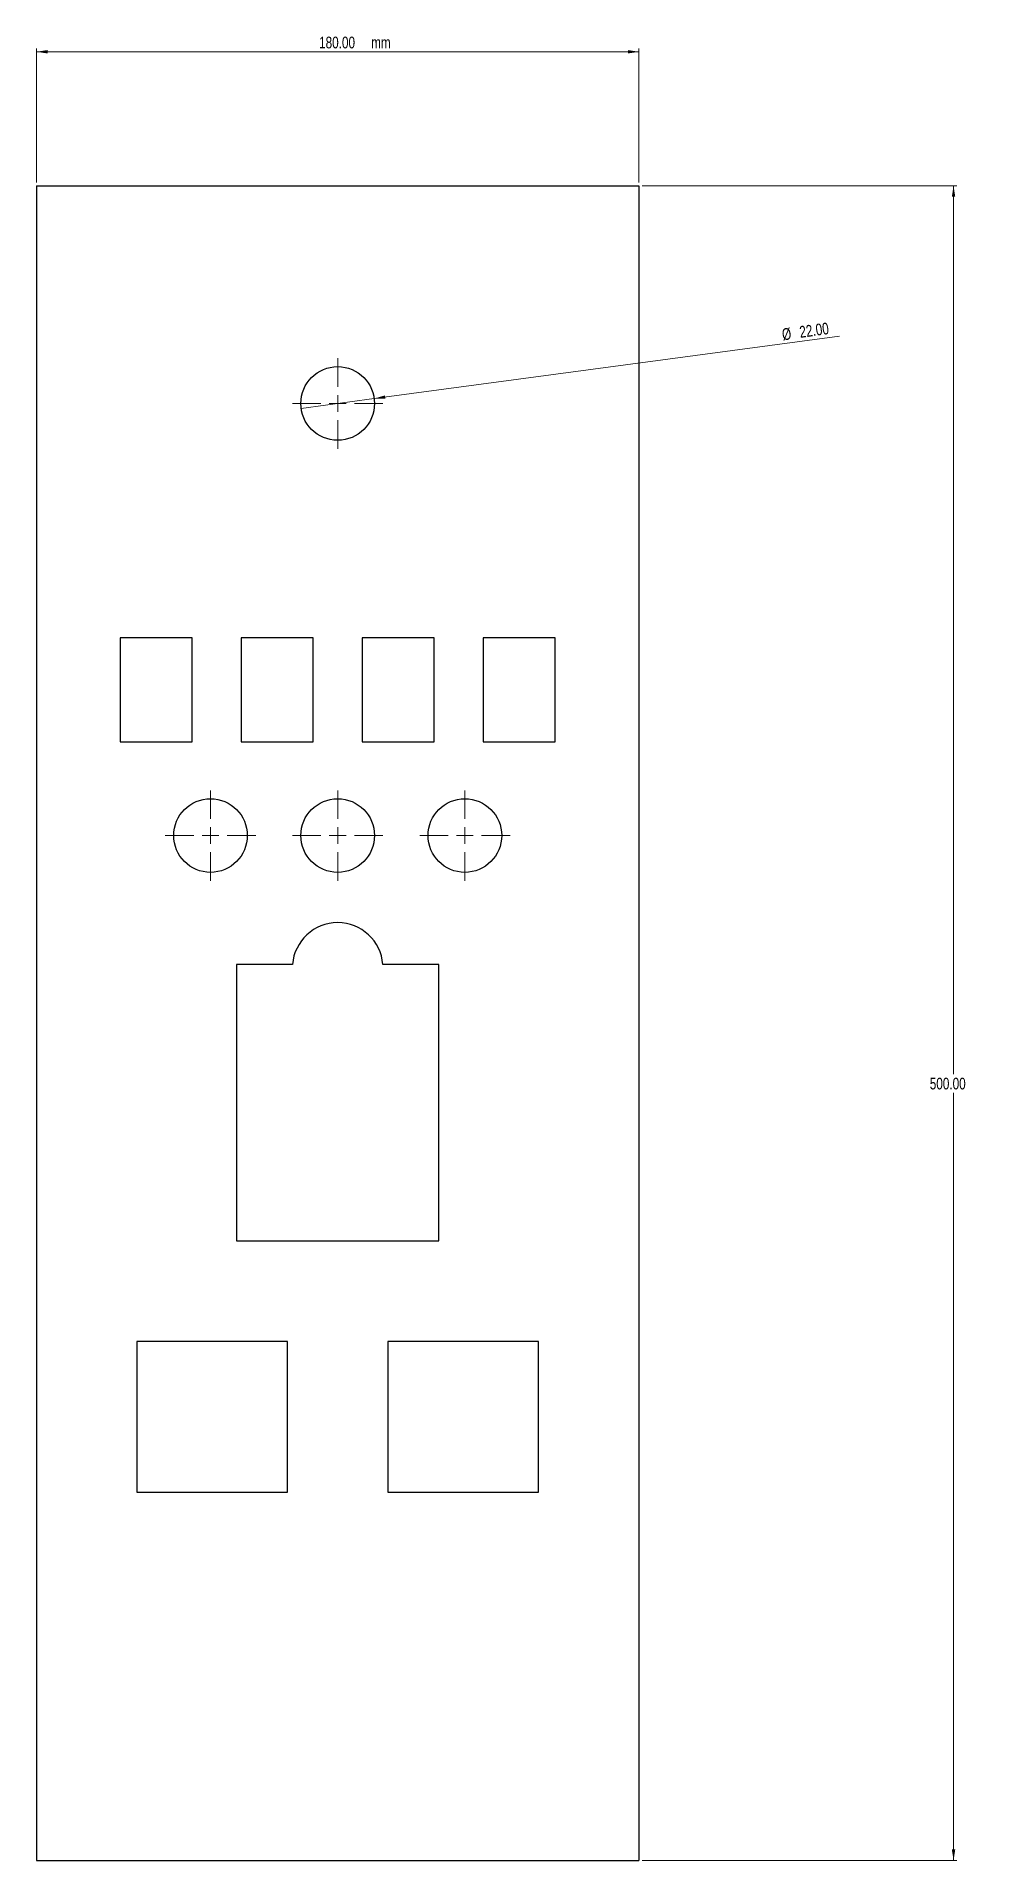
# Model space of a CAD drawing. Header units: millimetres. Extents: x 417 to 699, y 207 to 751.
import ezdxf

# ---------------------------------------------------------------- set-up
doc = ezdxf.new("R2010")
doc.units = ezdxf.units.MM
doc.styles.add('SLDTEXTSTYLE0', font='TXT', dxfattribs={"width": 0.75})
doc.dimstyles.new('SLDDIMSTYLE0', dxfattribs={"dimtxt": 3.5, "dimasz": 3.302, "dimexe": 0, "dimexo": 0.0625, "dimgap": 0.875, "dimtad": 1, "dimrnd": 1e-09, "dimzin": 4, "dimdsep": 46, "dimtxsty": 'SLDTEXTSTYLE0', "dimsah": 1, "dimcen": 0.09, "dimadec": 0, "dimazin": 1, "dimtfac": 1, "dimtofl": 0, "dimtmove": 0, "dimatfit": 3, "dimfxl": 1, "dimfrac": 2, "dimtolj": 1, "dimtzin": 12, "dimarcsym": 0})
doc.dimstyles.new('SLDDIMSTYLE1', dxfattribs={"dimtxt": 3.5, "dimasz": 3.302, "dimexe": 0, "dimexo": 0.0625, "dimgap": 0.875, "dimtad": 1, "dimrnd": 1e-09, "dimzin": 4, "dimdsep": 46, "dimtxsty": 'SLDTEXTSTYLE0', "dimblk1": 'NONE', "dimsah": 1, "dimcen": 0, "dimadec": 0, "dimazin": 1, "dimtfac": 1, "dimtmove": 0, "dimatfit": 3, "dimldrblk": 'NONE', "dimfxl": 1, "dimfrac": 2, "dimtolj": 1, "dimtzin": 12, "dimarcsym": 0})
doc.dimstyles.new('SLDDIMSTYLE2', dxfattribs={"dimtxt": 3.5, "dimasz": 3.302, "dimexe": 0, "dimexo": 0.0625, "dimgap": 0.875, "dimtad": 0, "dimtih": 1, "dimtoh": 1, "dimrnd": 1e-09, "dimzin": 4, "dimdsep": 46, "dimtxsty": 'SLDTEXTSTYLE0', "dimsah": 1, "dimcen": 0.09, "dimadec": 0, "dimazin": 1, "dimtfac": 1, "dimtofl": 0, "dimtmove": 0, "dimatfit": 3, "dimfxl": 1, "dimfrac": 2, "dimtolj": 1, "dimtzin": 12, "dimarcsym": 0})

# ---------------------------------------------------------------- blocks, each defined once
blk = doc.blocks.new('_D')
at = {"color": 7, "linetype": 'Continuous', "lineweight": 0}
for p, q in [((417.11, 707.76), (417.11, 747.76)), ((417.11, 746.76), (597.11, 746.76)), ((597.11, 707.76), (597.11, 747.76))]:
    blk.add_line(p, q, dxfattribs=at)
at = {"color": 7, "linetype": 'Continuous', "lineweight": 18}
for points in [[(417.11, 746.76), (420.41, 746.26), (420.41, 747.27)], [(597.11, 746.76), (593.81, 747.27), (593.81, 746.26)]]:
    blk.add_solid(points, dxfattribs=at)
at = {"color": 7, "linetype": 'Continuous', "lineweight": 18, "char_height": 3.5, "attachment_point": 1, "style": 'SLDTEXTSTYLE0'}
for s, insert in [('180.00', (501.55, 751.28)), ('mm', (517.09, 751.28))]:
    blk.add_mtext(s, dxfattribs=dict(at, insert=insert))
blk = doc.blocks.new('_D_1')
at = {"color": 7, "linetype": 'Continuous', "lineweight": 0}
for q in [(657, 661.83), (496.21, 640.31)]:
    blk.add_line((518.01, 643.22), q, dxfattribs=at)
at = {"color": 7, "linetype": 'Continuous', "lineweight": 18}
blk.add_solid([(518.01, 643.22), (521.35, 643.16), (521.22, 644.17)], dxfattribs=at)
at = {"color": 7, "linetype": 'Continuous', "lineweight": 18, "char_height": 3.5, "attachment_point": 1, "rotation": 7.6237, "style": 'SLDTEXTSTYLE0'}
for s, insert in [('%%c', (639.64, 664.06)), ('22.00', (644.86, 664.81))]:
    blk.add_mtext(s, dxfattribs=dict(at, insert=insert))
blk = doc.blocks.new('_None')
blk = doc.blocks.new('_D_2')
at = {"color": 7, "linetype": 'Continuous', "lineweight": 0}
for p, q in [((598.11, 706.76), (692.11, 706.76)), ((691.11, 706.76), (691.11, 441.51)), ((691.11, 206.76), (691.11, 435.96)), ((598.11, 206.76), (692.11, 206.76))]:
    blk.add_line(p, q, dxfattribs=at)
at = {"color": 7, "linetype": 'Continuous', "lineweight": 18}
for points in [[(691.11, 706.76), (690.6, 703.46), (691.62, 703.46)], [(691.11, 206.76), (691.62, 210.07), (690.6, 210.07)]]:
    blk.add_solid(points, dxfattribs=at)
at = {"color": 7, "linetype": 'Continuous', "lineweight": 18, "insert": (684, 440.47), "char_height": 3.5, "attachment_point": 1, "style": 'SLDTEXTSTYLE0'}
blk.add_mtext('500.00', dxfattribs=at)
blk = doc.blocks.new('SW_CENTERMARKSYMBOL_0')
at = {"color": 0, "linetype": 'Continuous', "lineweight": 18}
for p, q in [((0, 5), (0, 13.5)), ((-5, 0), (-13.5, 0)), ((0, 0), (-2.5, 0)), ((0, 0), (0, 2.5)), ((0, 0), (0, -2.5)), ((0, 0), (2.5, 0)), ((5, 0), (13.5, 0)), ((0, -5), (0, -13.5))]:
    blk.add_line(p, q, dxfattribs=at)
blk = doc.blocks.new('SW_CENTERMARKSYMBOL_1')
at = {"color": 0, "linetype": 'Continuous', "lineweight": 18}
for p, q in [((0, 5), (0, 13.5)), ((-5, 0), (-13.5, 0)), ((0, 0), (-2.5, 0)), ((0, 0), (0, 2.5)), ((0, 0), (0, -2.5)), ((0, 0), (2.5, 0)), ((5, 0), (13.5, 0)), ((0, -5), (0, -13.5))]:
    blk.add_line(p, q, dxfattribs=at)
blk = doc.blocks.new('SW_CENTERMARKSYMBOL_2')
at = {"color": 0, "linetype": 'Continuous', "lineweight": 18}
for p, q in [((0, 5), (0, 13.5)), ((-5, 0), (-13.5, 0)), ((0, 0), (-2.5, 0)), ((0, 0), (0, 2.5)), ((0, 0), (0, -2.5)), ((0, 0), (2.5, 0)), ((5, 0), (13.5, 0)), ((0, -5), (0, -13.5))]:
    blk.add_line(p, q, dxfattribs=at)
blk = doc.blocks.new('SW_CENTERMARKSYMBOL_3')
at = {"color": 0, "linetype": 'Continuous', "lineweight": 18}
for p, q in [((0, 5), (0, 13.5)), ((-5, 0), (-13.5, 0)), ((0, 0), (-2.5, 0)), ((0, 0), (0, 2.5)), ((0, 0), (0, -2.5)), ((0, 0), (2.5, 0)), ((5, 0), (13.5, 0)), ((0, -5), (0, -13.5))]:
    blk.add_line(p, q, dxfattribs=at)

msp = doc.modelspace()

# ---------------------------------------------------------------- linework, layer by layer
at = {"color": 7, "linetype": 'Continuous', "lineweight": 25}
for p, q in [((417.11, 706.765), (417.11, 206.765)), ((417.11, 706.765), (597.11, 706.765)), ((597.11, 706.765), (597.11, 206.765)), ((442.11, 571.765), (442.11, 540.765)), ((463.61, 571.765), (442.11, 571.765)), ((463.61, 540.765), (463.61, 571.765)), ((478.276, 571.765), (478.276, 540.765)), ((499.776, 571.765), (478.276, 571.765)), ((499.776, 540.765), (499.776, 571.765)), ((514.443, 571.765), (514.443, 540.765)), ((535.943, 571.765), (514.443, 571.765)), ((535.943, 540.765), (535.943, 571.765)), ((572.11, 571.765), (550.61, 571.765)), ((550.61, 571.765), (550.61, 540.765)), ((572.11, 540.765), (572.11, 571.765)), ((442.11, 540.765), (463.61, 540.765)), ((478.276, 540.765), (499.776, 540.765)), ((514.443, 540.765), (535.943, 540.765)), ((550.61, 540.765), (572.11, 540.765)), ((493.61, 474.265), (476.86, 474.265)), ((476.86, 474.265), (476.86, 391.765)), ((537.36, 474.265), (520.61, 474.265)), ((537.36, 391.765), (537.36, 474.265)), ((476.86, 391.765), (537.36, 391.765)), ((447.11, 361.765), (447.11, 316.765)), ((492.11, 361.765), (447.11, 361.765)), ((492.11, 316.765), (492.11, 361.765)), ((522.11, 361.765), (522.11, 316.765)), ((567.11, 361.765), (522.11, 361.765)), ((567.11, 316.765), (567.11, 361.765)), ((447.11, 316.765), (492.11, 316.765)), ((522.11, 316.765), (567.11, 316.765)), ((417.11, 206.765), (597.11, 206.765))]:
    msp.add_line(p, q, dxfattribs=at)
for centre in [(507.11, 641.765), (469.11, 512.765), (507.11, 512.765), (545.11, 512.765)]:
    msp.add_circle(centre, 11, dxfattribs=at)
msp.add_arc((507.11, 473.225), 13.54, 4.4052, 175.5948, dxfattribs=at)

# ---------------------------------------------------------------- block references
at = {"color": 7, "linetype": 'Continuous', "lineweight": 18}
for name, p in [('SW_CENTERMARKSYMBOL_1', (507.11, 641.765)), ('SW_CENTERMARKSYMBOL_3', (469.11, 512.765)), ('SW_CENTERMARKSYMBOL_0', (507.11, 512.765)), ('SW_CENTERMARKSYMBOL_2', (545.11, 512.765))]:
    msp.add_blockref(name, p, dxfattribs=at)

# ---------------------------------------------------------------- dimensions: what is measured, and where the dimension line sits
dim = msp.add_linear_dim(base=(597.11, 746.765), p1=(417.11, 706.765), p2=(597.11, 706.765), text='<> mm', dimstyle='SLDDIMSTYLE0', dxfattribs=at)
dim.commit()
dim.dimension.update_dxf_attribs({"geometry": '_D', "text_midpoint": (513.683, 746.765), "dimtype": 160})
dim = msp.add_linear_dim(base=(691.11, 206.765), p1=(597.11, 706.765), p2=(597.11, 206.765), angle=90, dimstyle='SLDDIMSTYLE2', dxfattribs=at)
dim.commit()
dim.dimension.update_dxf_attribs({"geometry": '_D_2', "text_midpoint": (691.11, 438.737), "dimtype": 160})
dim = msp.add_diameter_dim_2p(p1=(496.207, 640.306), p2=(518.013, 643.224), dimstyle='SLDDIMSTYLE1', dxfattribs=at)
dim.commit()
dim.dimension.update_dxf_attribs({"geometry": '_D_1', "text_midpoint": (648.649, 660.71), "dimtype": 163})

doc.saveas('drawing.dxf')
